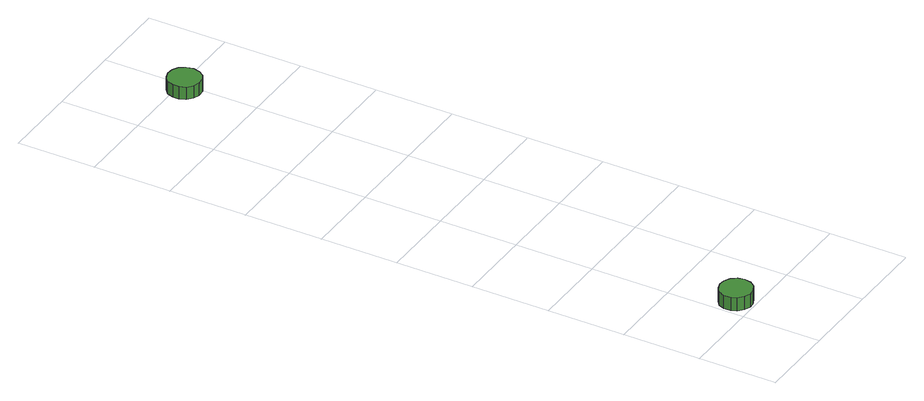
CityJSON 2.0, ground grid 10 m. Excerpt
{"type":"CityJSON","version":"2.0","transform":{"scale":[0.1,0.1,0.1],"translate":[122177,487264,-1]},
"CityObjects":{
"tree1":{"type":"SolitaryVegetationObject","attributes":{"function":"something"},"geometry":[{"type":"MultiSurface","lod":"1","boundaries":[[[0,1,2,3,4,5,6,7,8,9,10,11,12,13,14]],[[15,16,17,18,19,20,21,22,23,24,25,26,27,28,29]],[[0,29,28,1]],[[1,28,27,2]],[[2,27,26,3]],[[3,26,25,4]],[[4,25,24,5]],[[5,24,23,6]],[[6,23,22,7]],[[7,22,21,8]],[[8,21,20,9]],[[9,20,19,10]],[[10,19,18,11]],[[11,18,17,12]],[[12,17,16,13]],[[13,16,15,14]],[[14,15,29,0]]]}]},
"tree2":{"type":"SolitaryVegetationObject","attributes":{"function":"something"},"geometry":[{"type":"MultiSurface","lod":"1","boundaries":[[[30,31,32,33,34,35,36,37,38,39,40,41,42,43,44]],[[45,46,47,48,49,50,51,52,53,54,55,56,57,58,59]],[[30,59,58,31]],[[31,58,57,32]],[[32,57,56,33]],[[33,56,55,34]],[[34,55,54,35]],[[35,54,53,36]],[[36,53,52,37]],[[37,52,51,38]],[[38,51,50,39]],[[39,50,49,40]],[[40,49,48,41]],[[41,48,47,42]],[[42,47,46,43]],[[43,46,45,44]],[[44,45,59,30]]]}]}
},
"vertices":[
[46,24,26],[44,32,26],[39,39,26],[31,43,26],[23,44,26],[15,41,26],[8,36,26],[5,28,26],[5,19,26],[8,12,26],[15,6,26],[23,3,26],[31,4,26],[39,8,26],[44,15,26],[44,15,8],[39,8,8],[31,4,8],[23,3,8],[15,6,8],[8,12,8],[5,19,8],[5,28,8],[8,36,8],[15,41,8],[23,44,8],[31,43,8],[39,39,8],[44,32,8],[46,24,8],
[113,791,25],[111,800,25],[106,807,25],[99,811,25],[90,812,25],[82,809,25],[75,803,25],[72,795,25],[72,787,25],[75,779,25],[82,773,25],[90,770,25],[99,771,25],[106,775,25],[111,782,25],[111,782,8],[106,775,8],[99,771,8],[90,770,8],[82,773,8],[75,779,8],[72,787,8],[72,795,8],[75,803,8],[82,809,8],[90,812,8],[99,811,8],[106,807,8],[111,800,8],[113,791,8]
]}
